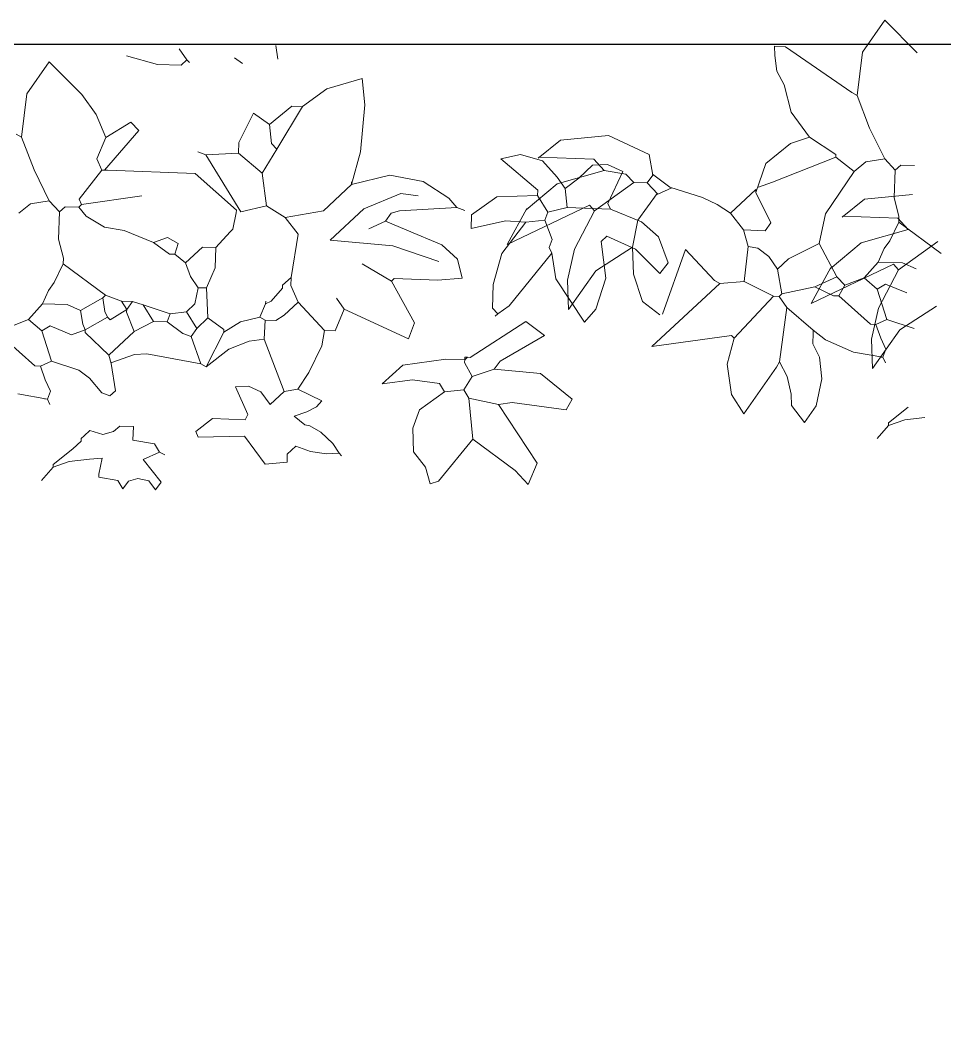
# Model space of a CAD drawing. Header units: millimetres. Extents: x 2667 to 2848, y -1 to 1765.
# Drawn here: x 2765.773 to 2766.681, y 1727.29 to 1728.274 of the extents above; entities that cross this region are included whole.
import ezdxf

# ---------------------------------------------------------------- set-up
doc = ezdxf.new("R2010")
doc.units = ezdxf.units.MM
doc.layers.add('PROIEZIONI', color=145, linetype='Continuous')
doc.layers.add('VERDE_giardino', color=74, linetype='Continuous', lineweight=9)

msp = doc.modelspace()

# ---------------------------------------------------------------- linework, layer by layer
at = {"layer": 'PROIEZIONI'}
msp.add_lwpolyline([(2765.11092, 1726.42547), (2765.11092, 1728.25075), (2766.68148, 1728.25075)], dxfattribs=at)
at = {"layer": 'VERDE_giardino'}
for p, q in [((2766.59518, 1728.24292), (2766.61703, 1728.27404)), ((2766.61703, 1728.27404), (2766.64877, 1728.24224)), ((2766.02252, 1728.2492), (2766.02469, 1728.23585)), ((2765.87697, 1728.23913), (2765.9073, 1728.23071)), ((2765.92833, 1728.24618), (2765.93589, 1728.2353)), ((2766.50945, 1728.24852), (2766.52006, 1728.24813)), ((2766.50975, 1728.23965), (2766.50945, 1728.24852)), ((2766.51163, 1728.22426), (2766.50975, 1728.23965)), ((2766.52006, 1728.24813), (2766.58476, 1728.20332)), ((2766.58997, 1728.20048), (2766.59518, 1728.24292)), ((2765.77966, 1728.20216), (2765.80151, 1728.23328)), ((2765.80151, 1728.23328), (2765.83325, 1728.20148)), ((2765.9073, 1728.23071), (2765.9304, 1728.23019)), ((2765.9304, 1728.23019), (2765.93589, 1728.2353)), ((2765.93589, 1728.2353), (2765.93845, 1728.23255)), ((2765.98229, 1728.2374), (2765.99004, 1728.23181)), ((2766.5187, 1728.21104), (2766.51163, 1728.22426)), ((2766.07229, 1728.20682), (2766.10679, 1728.21705)), ((2766.10679, 1728.21705), (2766.10951, 1728.19142)), ((2766.5187, 1728.21104), (2766.52569, 1728.18424)), ((2765.77445, 1728.15972), (2765.77966, 1728.20216)), ((2765.83325, 1728.20148), (2765.84716, 1728.18183)), ((2766.04852, 1728.18981), (2766.07229, 1728.20682)), ((2766.58476, 1728.20332), (2766.58997, 1728.20048)), ((2766.60222, 1728.16862), (2766.58997, 1728.20048)), ((2766.01639, 1728.17213), (2766.03827, 1728.18991)), ((2766.02347, 1728.14799), (2766.04852, 1728.18981)), ((2766.03827, 1728.18991), (2766.04887, 1728.18953)), ((2766.10951, 1728.19142), (2766.1054, 1728.14561)), ((2765.84716, 1728.18183), (2765.8567, 1728.15937)), ((2766.00087, 1728.18332), (2765.98656, 1728.15464)), ((2766.01639, 1728.17213), (2766.00087, 1728.18332)), ((2766.52569, 1728.18424), (2766.54337, 1728.15971)), ((2765.8567, 1728.15937), (2765.88113, 1728.17441)), ((2765.88113, 1728.17441), (2765.88879, 1728.16617)), ((2766.01639, 1728.17213), (2766.01836, 1728.15348)), ((2765.76924, 1728.16256), (2765.77445, 1728.15972)), ((2765.88879, 1728.16617), (2765.85554, 1728.12757)), ((2766.34741, 1728.16133), (2766.30058, 1728.15692)), ((2766.38704, 1728.143), (2766.34741, 1728.16133)), ((2766.6169, 1728.13846), (2766.60222, 1728.16862)), ((2765.7867, 1728.12786), (2765.77445, 1728.15972)), ((2765.8567, 1728.15937), (2765.84797, 1728.13846)), ((2765.98656, 1728.15464), (2765.98617, 1728.14404)), ((2766.01836, 1728.15348), (2766.02347, 1728.14799)), ((2766.30058, 1728.15692), (2766.27855, 1728.13939)), ((2766.50103, 1728.134), (2766.5249, 1728.15356)), ((2766.5249, 1728.15356), (2766.54337, 1728.15971)), ((2766.54337, 1728.15971), (2766.56929, 1728.14285)), ((2765.95427, 1728.14255), (2765.94642, 1728.14549)), ((2765.98617, 1728.14404), (2765.95427, 1728.14255)), ((2765.95427, 1728.14255), (2765.98859, 1728.0868)), ((2765.98617, 1728.14404), (2766.00935, 1728.12462)), ((2766.02347, 1728.14799), (2766.00935, 1728.12462)), ((2766.1054, 1728.14561), (2766.09651, 1728.11348)), ((2766.26136, 1728.14269), (2766.24225, 1728.13856)), ((2766.28308, 1728.13679), (2766.26136, 1728.14269)), ((2766.38704, 1728.143), (2766.39076, 1728.12282)), ((2766.56929, 1728.14285), (2766.56919, 1728.1402)), ((2765.84797, 1728.13846), (2765.85289, 1728.12767)), ((2766.24225, 1728.13856), (2766.27828, 1728.10807)), ((2766.27942, 1728.14014), (2766.33294, 1728.13819)), ((2766.29732, 1728.12063), (2766.28308, 1728.13679)), ((2766.33167, 1728.13247), (2766.31852, 1728.11986)), ((2766.34632, 1728.13321), (2766.33167, 1728.13247)), ((2766.33294, 1728.13819), (2766.34315, 1728.1272)), ((2766.36122, 1728.12627), (2766.34632, 1728.13321)), ((2766.49099, 1728.10589), (2766.50103, 1728.134)), ((2766.56919, 1728.1402), (2766.50728, 1728.11592)), ((2766.56919, 1728.1402), (2766.58726, 1728.12627)), ((2766.58726, 1728.12627), (2766.59858, 1728.13556)), ((2766.59858, 1728.13556), (2766.6169, 1728.13846)), ((2766.6169, 1728.13846), (2766.62712, 1728.12748)), ((2766.6326, 1728.13258), (2766.62712, 1728.12748)), ((2766.64586, 1728.13209), (2766.6326, 1728.13258)), ((2765.80137, 1728.0977), (2765.7867, 1728.12786)), ((2765.85289, 1728.12767), (2765.83063, 1728.09929)), ((2765.85289, 1728.12767), (2765.85554, 1728.12757)), ((2765.85554, 1728.12757), (2765.85819, 1728.12748)), ((2765.94405, 1728.12435), (2765.85819, 1728.12748)), ((2765.98414, 1728.08839), (2765.94405, 1728.12435)), ((2766.00935, 1728.12462), (2766.01349, 1728.09262)), ((2766.13401, 1728.12274), (2766.09651, 1728.11348)), ((2766.13401, 1728.12274), (2766.16649, 1728.11657)), ((2766.29708, 1728.11427), (2766.34315, 1728.1272)), ((2766.34315, 1728.1272), (2766.36426, 1728.12378)), ((2766.36122, 1728.12627), (2766.3468, 1728.09495)), ((2766.36426, 1728.12378), (2766.37192, 1728.11554)), ((2766.39076, 1728.12282), (2766.38517, 1728.11506)), ((2766.40737, 1728.11086), (2766.39029, 1728.12374)), ((2766.58726, 1728.12627), (2766.55921, 1728.08483)), ((2766.62712, 1728.12748), (2766.62615, 1728.10097)), ((2766.09651, 1728.11348), (2766.06905, 1728.08795)), ((2766.09651, 1728.11348), (2766.09661, 1728.11614)), ((2766.16649, 1728.11657), (2766.19149, 1728.10034)), ((2766.26699, 1728.08888), (2766.29708, 1728.11427)), ((2766.30489, 1728.10975), (2766.29732, 1728.12063)), ((2766.31852, 1728.11986), (2766.30489, 1728.10975)), ((2766.37192, 1728.11554), (2766.33375, 1728.08774)), ((2766.37192, 1728.11554), (2766.38517, 1728.11506)), ((2766.39539, 1728.10407), (2766.38517, 1728.11506)), ((2766.50728, 1728.11592), (2766.49383, 1728.1111)), ((2765.83308, 1728.09389), (2765.89178, 1728.10237)), ((2766.10863, 1728.08965), (2766.14481, 1728.10473)), ((2766.14481, 1728.10473), (2766.16146, 1728.10243)), ((2766.23824, 1728.10156), (2766.21371, 1728.08387)), ((2766.27809, 1728.10276), (2766.23824, 1728.10156)), ((2766.27828, 1728.10807), (2766.27809, 1728.10276)), ((2766.27809, 1728.10276), (2766.28811, 1728.08647)), ((2766.30489, 1728.10975), (2766.30686, 1728.0911)), ((2766.37598, 1728.07881), (2766.39496, 1728.10467)), ((2766.40911, 1728.11032), (2766.39539, 1728.10407)), ((2766.43918, 1728.10102), (2766.40737, 1728.11086)), ((2766.49108, 1728.10855), (2766.46636, 1728.08557)), ((2766.49108, 1728.10855), (2766.49099, 1728.10589)), ((2766.49099, 1728.10589), (2766.50583, 1728.07617)), ((2766.64418, 1728.10371), (2766.59735, 1728.09931)), ((2765.77174, 1728.08551), (2765.78305, 1728.0948)), ((2765.78305, 1728.0948), (2765.80137, 1728.0977)), ((2765.80137, 1728.0977), (2765.81159, 1728.08672)), ((2765.81708, 1728.09182), (2765.81159, 1728.08672)), ((2765.83034, 1728.09134), (2765.81708, 1728.09182)), ((2765.83308, 1728.09389), (2765.83034, 1728.09134)), ((2765.83063, 1728.09929), (2765.83308, 1728.09389)), ((2766.01349, 1728.09262), (2765.98859, 1728.0868)), ((2766.03165, 1728.08135), (2766.01349, 1728.09262)), ((2766.19149, 1728.10034), (2766.1992, 1728.09117)), ((2766.32864, 1728.09323), (2766.24835, 1728.05513)), ((2766.33375, 1728.08774), (2766.32864, 1728.09323)), ((2766.3468, 1728.09495), (2766.34926, 1728.08956)), ((2766.4534, 1728.094), (2766.43918, 1728.10102)), ((2766.46636, 1728.08557), (2766.4534, 1728.094)), ((2766.59735, 1728.09931), (2766.57533, 1728.08177)), ((2766.62615, 1728.10097), (2766.63077, 1728.08223)), ((2765.81159, 1728.08672), (2765.81063, 1728.06021)), ((2765.83745, 1728.0826), (2765.83034, 1728.09134)), ((2765.85533, 1728.07174), (2765.83745, 1728.0826)), ((2765.98405, 1728.08573), (2765.98082, 1728.06993)), ((2765.98405, 1728.08573), (2765.98414, 1728.08839)), ((2766.06905, 1728.08795), (2766.03165, 1728.08135)), ((2766.07566, 1728.05918), (2766.10863, 1728.08965)), ((2766.1353, 1728.08553), (2766.12972, 1728.07778)), ((2766.14335, 1728.08789), (2766.1353, 1728.08553)), ((2766.1992, 1728.09117), (2766.14335, 1728.08789)), ((2766.1992, 1728.09117), (2766.20705, 1728.08823)), ((2766.21371, 1728.08387), (2766.21323, 1728.07063)), ((2766.2675, 1728.09015), (2766.24835, 1728.05513)), ((2766.28811, 1728.08647), (2766.28517, 1728.07862)), ((2766.30686, 1728.0911), (2766.28811, 1728.08647)), ((2766.30686, 1728.0911), (2766.34926, 1728.08956)), ((2766.33375, 1728.08774), (2766.3142, 1728.05049)), ((2766.37961, 1728.0771), (2766.34926, 1728.08956)), ((2766.46636, 1728.08557), (2766.47903, 1728.06918)), ((2766.55921, 1728.08483), (2766.55286, 1728.05587)), ((2766.5762, 1728.08253), (2766.62971, 1728.08058)), ((2766.63077, 1728.08223), (2766.63058, 1728.07692)), ((2765.87462, 1728.0685), (2765.85533, 1728.07174)), ((2766.03165, 1728.08135), (2766.04433, 1728.06496)), ((2766.12972, 1728.07778), (2766.11352, 1728.0704)), ((2766.12972, 1728.07778), (2766.15062, 1728.06905)), ((2766.24682, 1728.07811), (2766.21323, 1728.07063)), ((2766.26652, 1728.07665), (2766.24322, 1728.04633)), ((2766.26652, 1728.07665), (2766.24682, 1728.07811)), ((2766.28517, 1728.07862), (2766.26652, 1728.07665)), ((2766.28517, 1728.07862), (2766.29244, 1728.05978)), ((2766.37067, 1728.05251), (2766.37598, 1728.07881)), ((2766.39614, 1728.06246), (2766.37961, 1728.0771)), ((2766.50583, 1728.07617), (2766.50023, 1728.06841)), ((2766.63058, 1728.07692), (2766.62195, 1728.05866)), ((2766.62971, 1728.08058), (2766.63992, 1728.06959)), ((2766.63058, 1728.07692), (2766.67192, 1728.04623)), ((2765.87462, 1728.0685), (2765.90338, 1728.05683)), ((2765.97807, 1728.06738), (2765.96424, 1728.05196)), ((2765.98082, 1728.06993), (2765.97807, 1728.06738)), ((2766.03748, 1728.02276), (2766.04433, 1728.06496)), ((2766.15062, 1728.06905), (2766.1846, 1728.05454)), ((2766.34564, 1728.06315), (2766.34015, 1728.05804)), ((2766.34564, 1728.06315), (2766.37377, 1728.05051)), ((2766.40573, 1728.03707), (2766.39614, 1728.06246)), ((2766.47903, 1728.06918), (2766.48375, 1728.05309)), ((2766.50023, 1728.06841), (2766.47903, 1728.06918)), ((2766.59386, 1728.05665), (2766.63992, 1728.06959)), ((2765.81063, 1728.06021), (2765.81525, 1728.04147)), ((2765.90338, 1728.05683), (2765.91683, 1728.06165)), ((2765.90338, 1728.05683), (2765.91889, 1728.04565)), ((2765.91683, 1728.06165), (2765.92723, 1728.05596)), ((2765.92723, 1728.05596), (2765.9242, 1728.04546)), ((2765.95099, 1728.05244), (2765.93451, 1728.03712)), ((2765.96424, 1728.05196), (2765.95099, 1728.05244)), ((2766.137, 1728.05355), (2766.07566, 1728.05918)), ((2766.1818, 1728.03834), (2766.137, 1728.05355)), ((2766.1846, 1728.05454), (2766.20002, 1728.04072)), ((2766.29244, 1728.05978), (2766.28951, 1728.05193)), ((2766.33482, 1728.02937), (2766.37067, 1728.05251)), ((2766.34471, 1728.0222), (2766.34015, 1728.05804)), ((2766.37067, 1728.05251), (2766.37165, 1728.02599)), ((2766.48375, 1728.05309), (2766.47985, 1728.01873)), ((2766.49314, 1728.05131), (2766.48375, 1728.05309)), ((2766.55286, 1728.05587), (2766.52312, 1728.04103)), ((2766.55286, 1728.05587), (2766.57025, 1728.02339)), ((2766.56376, 1728.03127), (2766.59386, 1728.05665)), ((2766.62195, 1728.05866), (2766.61636, 1728.05091)), ((2766.66869, 1728.05793), (2766.63053, 1728.03012)), ((2765.91889, 1728.04565), (2765.9242, 1728.04546)), ((2765.9242, 1728.04546), (2765.93451, 1728.03712)), ((2765.96424, 1728.05196), (2765.96356, 1728.03205)), ((2766.24322, 1728.04633), (2766.23481, 1728.016)), ((2766.29196, 1728.04653), (2766.25028, 1727.99497)), ((2766.28951, 1728.05193), (2766.29196, 1728.04653)), ((2766.29196, 1728.04653), (2766.29594, 1728.02143)), ((2766.3142, 1728.05049), (2766.30727, 1728.02019)), ((2766.37377, 1728.05051), (2766.3974, 1728.02676)), ((2766.39995, 1727.98685), (2766.4226, 1728.05001)), ((2766.4226, 1728.05001), (2766.4507, 1728.01979)), ((2766.50382, 1728.04326), (2766.49314, 1728.05131)), ((2766.51214, 1728.03082), (2766.50382, 1728.04326)), ((2766.61636, 1728.05091), (2766.61058, 1728.03785)), ((2765.81505, 1728.03616), (2765.80643, 1728.0179)), ((2765.81525, 1728.04147), (2765.81505, 1728.03616)), ((2765.81505, 1728.03616), (2765.8564, 1728.00547)), ((2765.93451, 1728.03712), (2765.93933, 1728.02367)), ((2766.13554, 1728.01918), (2766.10697, 1728.03615)), ((2766.20464, 1728.02197), (2766.20002, 1728.04072)), ((2766.3974, 1728.02676), (2766.40573, 1728.03707)), ((2766.52312, 1728.04103), (2766.51214, 1728.03082)), ((2766.62542, 1728.03562), (2766.54512, 1727.99752)), ((2766.56427, 1728.03254), (2766.54512, 1727.99752)), ((2766.61058, 1728.03785), (2766.59674, 1728.02243)), ((2766.61058, 1728.03785), (2766.63443, 1728.03698)), ((2766.63053, 1728.03012), (2766.62542, 1728.03562)), ((2766.63443, 1728.03698), (2766.64749, 1728.0312)), ((2765.93933, 1728.02367), (2765.94689, 1728.01279)), ((2765.96356, 1728.03205), (2765.95484, 1728.0125)), ((2766.03748, 1728.02276), (2766.02924, 1728.0151)), ((2766.03748, 1728.02276), (2766.03719, 1728.01481)), ((2766.30817, 1727.99164), (2766.33482, 1728.02937)), ((2766.37165, 1728.02599), (2766.38039, 1727.99919)), ((2766.51214, 1728.03082), (2766.51656, 1728.00678)), ((2766.57025, 1728.02339), (2766.54865, 1728.01357)), ((2766.57025, 1728.02339), (2766.57791, 1728.01515)), ((2766.63053, 1728.03012), (2766.61098, 1727.99288)), ((2765.80643, 1728.0179), (2765.80084, 1728.01015)), ((2765.94689, 1728.01279), (2765.94366, 1727.99698)), ((2765.94689, 1728.01279), (2765.95484, 1728.0125)), ((2766.02924, 1728.0151), (2766.02914, 1728.01244)), ((2766.03719, 1728.01481), (2766.04456, 1727.99862)), ((2766.13554, 1728.01918), (2766.13829, 1728.02174)), ((2766.13554, 1728.01918), (2766.15795, 1727.97856)), ((2766.13829, 1728.02174), (2766.18069, 1728.02019)), ((2766.18069, 1728.02019), (2766.20464, 1728.02197)), ((2766.23481, 1728.016), (2766.23428, 1727.9929)), ((2766.29594, 1728.02143), (2766.324, 1727.97902)), ((2766.30727, 1728.02019), (2766.30817, 1727.99164)), ((2766.33509, 1727.99188), (2766.34471, 1728.0222)), ((2766.4559, 1728.01695), (2766.38959, 1727.9553)), ((2766.4507, 1728.01979), (2766.4559, 1728.01695)), ((2766.47985, 1728.01873), (2766.4559, 1728.01695)), ((2766.47985, 1728.01873), (2766.50852, 1728.00442)), ((2766.54865, 1728.01357), (2766.51656, 1728.00678)), ((2766.54865, 1728.01357), (2766.56692, 1728.00494)), ((2766.57791, 1728.01515), (2766.57222, 1728.00475)), ((2766.59674, 1728.02243), (2766.57791, 1728.01515)), ((2766.59674, 1728.02243), (2766.60961, 1728.01135)), ((2766.61776, 1728.01636), (2766.60961, 1728.01135)), ((2766.63867, 1728.00764), (2766.61776, 1728.01636)), ((2765.80084, 1728.01015), (2765.79506, 1727.99709)), ((2765.85365, 1728.00291), (2765.83197, 1727.99044)), ((2765.8564, 1728.00547), (2765.85365, 1728.00291)), ((2765.85365, 1728.00291), (2765.85582, 1727.98957)), ((2765.8564, 1728.00547), (2765.87211, 1727.99959)), ((2765.95484, 1728.0125), (2765.95643, 1727.98325)), ((2766.02914, 1728.01244), (2766.01806, 1727.99958)), ((2766.50852, 1728.00442), (2766.46987, 1727.96336)), ((2766.50852, 1728.00442), (2766.51382, 1728.00422)), ((2766.51656, 1728.00678), (2766.51382, 1728.00422)), ((2766.51382, 1728.00422), (2766.52138, 1727.99333)), ((2766.56692, 1728.00494), (2766.57222, 1728.00475)), ((2766.57222, 1728.00475), (2766.60305, 1727.97709)), ((2766.60961, 1728.01135), (2766.61915, 1727.9818)), ((2765.79506, 1727.99709), (2765.78122, 1727.98167)), ((2765.79506, 1727.99709), (2765.81891, 1727.99622)), ((2765.81891, 1727.99622), (2765.83197, 1727.99044)), ((2765.87211, 1727.99959), (2765.88271, 1727.9992)), ((2765.87211, 1727.99959), (2765.87711, 1727.99145)), ((2765.88271, 1727.9992), (2765.87711, 1727.99145)), ((2765.88271, 1727.9992), (2765.89321, 1727.99617)), ((2765.89321, 1727.99617), (2765.91943, 1727.98725)), ((2765.89321, 1727.99617), (2765.90324, 1727.97988)), ((2765.94366, 1727.99698), (2765.93542, 1727.98932)), ((2766.01266, 1727.99712), (2766.00688, 1727.98407)), ((2766.01276, 1727.99977), (2766.01266, 1727.99712)), ((2766.01806, 1727.99958), (2766.01266, 1727.99712)), ((2766.04456, 1727.99862), (2766.03083, 1727.98584)), ((2766.04456, 1727.99862), (2766.0701, 1727.97114)), ((2766.08942, 1727.99167), (2766.08186, 1728.00256)), ((2766.25028, 1727.99497), (2766.23939, 1727.9874)), ((2766.38039, 1727.99919), (2766.39743, 1727.98635)), ((2766.52138, 1727.99333), (2766.51415, 1727.94052)), ((2766.52138, 1727.99333), (2766.54711, 1727.97117)), ((2766.6316, 1727.97176), (2766.66744, 1727.9949)), ((2765.83197, 1727.99044), (2765.83413, 1727.97709)), ((2765.85828, 1727.98417), (2765.83659, 1727.97169)), ((2765.85582, 1727.98957), (2765.85828, 1727.98417)), ((2765.86083, 1727.98143), (2765.85828, 1727.98417)), ((2765.87711, 1727.99145), (2765.86083, 1727.98143)), ((2765.87711, 1727.99145), (2765.87702, 1727.9888)), ((2765.87702, 1727.9888), (2765.88429, 1727.96995)), ((2765.91943, 1727.98725), (2765.91648, 1727.9794)), ((2765.93542, 1727.98932), (2765.91943, 1727.98725)), ((2765.93542, 1727.98932), (2765.94544, 1727.97303)), ((2765.95643, 1727.98325), (2765.94544, 1727.97303)), ((2765.95643, 1727.98325), (2765.97194, 1727.97207)), ((2766.00688, 1727.98407), (2765.98813, 1727.97944)), ((2766.00688, 1727.98407), (2766.01208, 1727.98122)), ((2766.03083, 1727.98584), (2766.02269, 1727.98083)), ((2766.08942, 1727.99167), (2766.0807, 1727.97076)), ((2766.08942, 1727.99167), (2766.15206, 1727.96285)), ((2766.23428, 1727.9929), (2766.23939, 1727.9874)), ((2766.23939, 1727.9874), (2766.23664, 1727.98485)), ((2766.32401, 1727.97902), (2766.33509, 1727.99188)), ((2766.61098, 1727.99288), (2766.60404, 1727.96257)), ((2765.78122, 1727.98167), (2765.76238, 1727.97439)), ((2765.78122, 1727.98167), (2765.79409, 1727.97059)), ((2765.80223, 1727.9756), (2765.79409, 1727.97059)), ((2765.82315, 1727.96688), (2765.80223, 1727.9756)), ((2765.83413, 1727.97709), (2765.83659, 1727.97169)), ((2765.90324, 1727.97988), (2765.88429, 1727.96995)), ((2765.90324, 1727.97988), (2765.91648, 1727.9794)), ((2765.91648, 1727.9794), (2765.932, 1727.96821)), ((2765.98813, 1727.97944), (2765.97185, 1727.96942)), ((2766.01208, 1727.98122), (2766.01141, 1727.96267)), ((2766.02269, 1727.98083), (2766.01208, 1727.98122)), ((2766.15206, 1727.96285), (2766.15795, 1727.97856)), ((2766.26679, 1727.9799), (2766.21244, 1727.94473)), ((2766.26679, 1727.9799), (2766.28487, 1727.96598)), ((2766.60305, 1727.97709), (2766.60836, 1727.9769)), ((2766.61915, 1727.9818), (2766.60836, 1727.9769)), ((2766.60836, 1727.9769), (2766.61318, 1727.96345)), ((2766.64572, 1727.97287), (2766.61915, 1727.9818)), ((2765.7567, 1727.96399), (2765.78753, 1727.93633)), ((2765.79409, 1727.97059), (2765.80363, 1727.94105)), ((2765.83659, 1727.97169), (2765.82315, 1727.96688)), ((2765.83659, 1727.97169), (2765.83649, 1727.96904)), ((2765.83649, 1727.96904), (2765.85957, 1727.94697)), ((2765.88429, 1727.96995), (2765.85957, 1727.94697)), ((2765.932, 1727.96821), (2765.93985, 1727.96528)), ((2765.94544, 1727.97303), (2765.93985, 1727.96528)), ((2765.93985, 1727.96528), (2765.94949, 1727.93839)), ((2765.97185, 1727.96942), (2765.95469, 1727.93554)), ((2765.97194, 1727.97207), (2765.97185, 1727.96942)), ((2766.06754, 1727.956), (2766.0701, 1727.97114)), ((2766.0807, 1727.97076), (2766.0701, 1727.97114)), ((2766.28487, 1727.96598), (2766.24149, 1727.94101)), ((2766.38959, 1727.9553), (2766.46731, 1727.96611)), ((2766.46731, 1727.96611), (2766.46987, 1727.96336)), ((2766.54663, 1727.95791), (2766.54701, 1727.96851)), ((2766.54711, 1727.97117), (2766.54701, 1727.96851)), ((2766.54711, 1727.97117), (2766.55919, 1727.96178)), ((2766.60494, 1727.93402), (2766.6316, 1727.97176)), ((2766.61318, 1727.96345), (2766.61809, 1727.95266)), ((2765.97675, 1727.95267), (2765.99654, 1727.96063)), ((2765.99654, 1727.96063), (2766.01141, 1727.96267)), ((2766.01141, 1727.96267), (2766.03078, 1727.91154)), ((2766.05489, 1727.92991), (2766.06754, 1727.956)), ((2766.46313, 1727.93821), (2766.46987, 1727.96336)), ((2766.55313, 1727.9449), (2766.54663, 1727.95791)), ((2766.55919, 1727.96178), (2766.58641, 1727.94986)), ((2766.60404, 1727.96257), (2766.60494, 1727.93402)), ((2765.85957, 1727.94697), (2765.86194, 1727.93892)), ((2765.88472, 1727.9477), (2765.86175, 1727.93951)), ((2765.89677, 1727.94827), (2765.88472, 1727.9477)), ((2765.94949, 1727.93839), (2765.89677, 1727.94827)), ((2765.95469, 1727.93554), (2765.97675, 1727.95267)), ((2766.20714, 1727.94492), (2766.20704, 1727.94227)), ((2766.20979, 1727.94483), (2766.20704, 1727.94227)), ((2766.20714, 1727.94492), (2766.20979, 1727.94483)), ((2766.20979, 1727.94483), (2766.21244, 1727.94473)), ((2766.55554, 1727.92392), (2766.55313, 1727.9449)), ((2766.58641, 1727.94986), (2766.61515, 1727.9448)), ((2766.6125, 1727.9449), (2766.61515, 1727.9448)), ((2766.61809, 1727.95266), (2766.61515, 1727.9448)), ((2766.61515, 1727.9448), (2766.6176, 1727.9394)), ((2765.78753, 1727.93633), (2765.79284, 1727.93614)), ((2765.80363, 1727.94105), (2765.79284, 1727.93614)), ((2765.79284, 1727.93614), (2765.79766, 1727.92269)), ((2765.8302, 1727.93211), (2765.80363, 1727.94105)), ((2765.86194, 1727.93892), (2765.86627, 1727.91223)), ((2765.94949, 1727.93839), (2765.95469, 1727.93554)), ((2766.12639, 1727.91888), (2766.14656, 1727.93729)), ((2766.14656, 1727.93729), (2766.18849, 1727.94294)), ((2766.20704, 1727.94227), (2766.18849, 1727.94294)), ((2766.20704, 1727.94227), (2766.20695, 1727.93962)), ((2766.20695, 1727.93962), (2766.21441, 1727.92608)), ((2766.24149, 1727.94101), (2766.23591, 1727.93326)), ((2766.46749, 1727.9086), (2766.46313, 1727.93821)), ((2766.51131, 1727.93532), (2766.47933, 1727.88963)), ((2766.51415, 1727.94052), (2766.51131, 1727.93532)), ((2766.51415, 1727.94052), (2766.52162, 1727.9261)), ((2765.84081, 1727.9246), (2765.8302, 1727.93211)), ((2765.85292, 1727.91006), (2765.84081, 1727.9246)), ((2766.04413, 1727.91371), (2766.05489, 1727.92991)), ((2766.21441, 1727.92608), (2766.20598, 1727.91312)), ((2766.23591, 1727.93326), (2766.21441, 1727.92608)), ((2766.23591, 1727.93326), (2766.28086, 1727.92897)), ((2766.28086, 1727.92897), (2766.31179, 1727.90396)), ((2766.52162, 1727.9261), (2766.52552, 1727.90886)), ((2765.79766, 1727.92269), (2765.80256, 1727.9119)), ((2765.99592, 1727.91674), (2765.98317, 1727.91593)), ((2765.98317, 1727.91593), (2765.99546, 1727.88895)), ((2766.0079, 1727.91119), (2765.99592, 1727.91674)), ((2766.15592, 1727.92291), (2766.12639, 1727.91888)), ((2766.15592, 1727.92291), (2766.18232, 1727.91929)), ((2766.18232, 1727.91929), (2766.18733, 1727.91114)), ((2766.55004, 1727.89752), (2766.55554, 1727.92392)), ((2765.77088, 1727.9091), (2765.79963, 1727.90404)), ((2765.80256, 1727.9119), (2765.79963, 1727.90404)), ((2765.86078, 1727.90712), (2765.85292, 1727.91006)), ((2765.86627, 1727.91223), (2765.86078, 1727.90712)), ((2766.01704, 1727.89877), (2766.0079, 1727.91119)), ((2766.03078, 1727.91154), (2766.01704, 1727.89877)), ((2766.04413, 1727.91371), (2766.03078, 1727.91154)), ((2766.04413, 1727.91371), (2766.06759, 1727.90224)), ((2766.18733, 1727.91114), (2766.16281, 1727.89346)), ((2766.20598, 1727.91312), (2766.18733, 1727.91114)), ((2766.20598, 1727.91312), (2766.21099, 1727.90498)), ((2766.21099, 1727.90498), (2766.23995, 1727.89861)), ((2766.21099, 1727.90498), (2766.21484, 1727.86503)), ((2766.47933, 1727.88963), (2766.46749, 1727.9086)), ((2766.52552, 1727.90886), (2766.52586, 1727.89763)), ((2765.79698, 1727.90414), (2765.79963, 1727.90404)), ((2765.79963, 1727.90404), (2765.80208, 1727.89865)), ((2766.05301, 1727.89168), (2766.06244, 1727.89644)), ((2766.06244, 1727.89644), (2766.06759, 1727.90224)), ((2766.2533, 1727.90078), (2766.23995, 1727.89861)), ((2766.23995, 1727.89861), (2766.27767, 1727.84151)), ((2766.30611, 1727.89355), (2766.2533, 1727.90078)), ((2766.31179, 1727.90396), (2766.30611, 1727.89355)), ((2766.53853, 1727.88125), (2766.52586, 1727.89763)), ((2766.53853, 1727.88125), (2766.55004, 1727.89752)), ((2766.63991, 1727.89613), (2766.62078, 1727.88091)), ((2765.9608, 1727.8849), (2765.94442, 1727.87223)), ((2765.99261, 1727.88374), (2765.9608, 1727.8849)), ((2765.99546, 1727.88895), (2765.99261, 1727.88374)), ((2766.0405, 1727.88731), (2766.05301, 1727.89168)), ((2766.05082, 1727.87897), (2766.0405, 1727.88731)), ((2766.16281, 1727.89346), (2766.1565, 1727.87565)), ((2766.63659, 1727.88392), (2766.65616, 1727.88605)), ((2765.8643, 1727.87245), (2765.87031, 1727.87759)), ((2765.87031, 1727.87759), (2765.88357, 1727.8771)), ((2765.88357, 1727.8771), (2765.88308, 1727.86385)), ((2766.05592, 1727.87778), (2766.05082, 1727.87897)), ((2766.06642, 1727.87178), (2766.05592, 1727.87778)), ((2766.1565, 1727.87565), (2766.15688, 1727.85266)), ((2766.62069, 1727.87825), (2766.6096, 1727.86539)), ((2766.62069, 1727.87825), (2766.63659, 1727.88392)), ((2766.62078, 1727.88091), (2766.62069, 1727.87825)), ((2765.83273, 1727.86568), (2765.83263, 1727.86304)), ((2765.83548, 1727.86823), (2765.83273, 1727.86568)), ((2765.83548, 1727.86823), (2765.84097, 1727.87334)), ((2765.84097, 1727.87334), (2765.85376, 1727.86951)), ((2765.85376, 1727.86951), (2765.8643, 1727.87245)), ((2765.94442, 1727.87223), (2765.94688, 1727.86683)), ((2765.99203, 1727.86784), (2765.94688, 1727.86683)), ((2766.01227, 1727.84057), (2765.99203, 1727.86784)), ((2766.0782, 1727.86063), (2766.06642, 1727.87178)), ((2765.82439, 1727.85538), (2765.80526, 1727.84015)), ((2765.83263, 1727.86304), (2765.82439, 1727.85538)), ((2765.88308, 1727.86385), (2765.90418, 1727.86043)), ((2765.90418, 1727.86043), (2765.9092, 1727.85228)), ((2766.03386, 1727.85039), (2766.0421, 1727.85805)), ((2766.0421, 1727.85805), (2766.05647, 1727.85274)), ((2766.08431, 1727.85121), (2766.0782, 1727.86063)), ((2766.21484, 1727.86503), (2766.18149, 1727.82378)), ((2766.21484, 1727.86503), (2766.25619, 1727.83433)), ((2765.84064, 1727.8453), (2765.85325, 1727.84636)), ((2765.85325, 1727.84636), (2765.85003, 1727.83056)), ((2765.9092, 1727.85228), (2765.89301, 1727.84491)), ((2765.9144, 1727.84944), (2765.9092, 1727.85228)), ((2766.03357, 1727.84244), (2766.03386, 1727.85039)), ((2766.05647, 1727.85274), (2766.07199, 1727.85064)), ((2766.07199, 1727.85064), (2766.08431, 1727.85121)), ((2766.08431, 1727.85121), (2766.08686, 1727.84846)), ((2766.15688, 1727.85266), (2766.16873, 1727.83752)), ((2765.80516, 1727.83749), (2765.79408, 1727.82463)), ((2765.80516, 1727.83749), (2765.82107, 1727.84316)), ((2765.80526, 1727.84015), (2765.80516, 1727.83749)), ((2765.82107, 1727.84316), (2765.84064, 1727.8453)), ((2765.89301, 1727.84491), (2765.91078, 1727.82303)), ((2766.03357, 1727.84244), (2766.01227, 1727.84057)), ((2766.16873, 1727.83752), (2766.17344, 1727.82142)), ((2766.27767, 1727.84151), (2766.26895, 1727.8206)), ((2765.85003, 1727.83056), (2765.84993, 1727.8279)), ((2765.84993, 1727.8279), (2765.86838, 1727.82458)), ((2765.87885, 1727.82396), (2765.88801, 1727.82647)), ((2765.88801, 1727.82647), (2765.8988, 1727.82418)), ((2766.25619, 1727.83433), (2766.26895, 1727.8206)), ((2765.86838, 1727.82458), (2765.8734, 1727.81643)), ((2765.8734, 1727.81643), (2765.87885, 1727.82396)), ((2765.8988, 1727.82418), (2765.9052, 1727.81528)), ((2765.91078, 1727.82303), (2765.9052, 1727.81528)), ((2766.18149, 1727.82378), (2766.17344, 1727.82142))]:
    msp.add_line(p, q, dxfattribs=at)
for centre, start, end in [((2766.38704, 1728.143), 10.71749, 65.44648), ((2765.94405, 1728.12435), 47.75721, 87.56019)]:
    msp.add_arc(centre, 0.000000331, start, end, dxfattribs=at)

doc.saveas('drawing.dxf')
